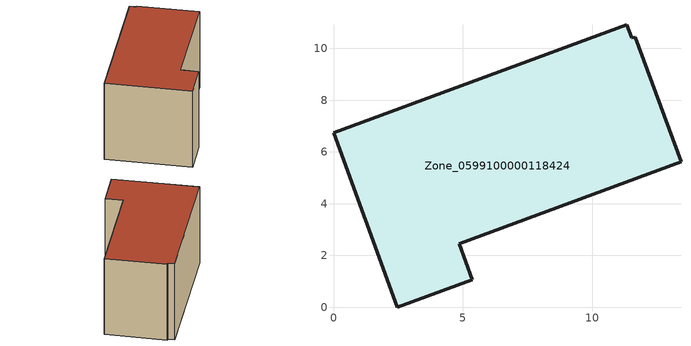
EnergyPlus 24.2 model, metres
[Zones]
Zone_0599100000118424
 floor ground (C_G): 11.52,10.41 11.66,10.43 13.42,5.62 4.85,2.45 5.36,1.07 2.47,0 0,6.75 11.32,10.91 z0
 wall outside (C_F): 2.47,0 5.36,1.07 4.85,2.45 13.42,5.62 11.66,10.43 11.52,10.41 11.32,10.91 0,6.75 2.47,0 z0:7.11
 roof outside (C_R): 11.66,10.43 11.52,10.41 11.32,10.91 0,6.75 2.47,0 5.36,1.07 4.85,2.45 13.42,5.62 z7.11
[BUILDING]
Pand.0599100000118424: North Axis=0; Terrain=City; Loads Convergence Tolerance Value=0.04; Temperature Convergence Tolerance Value=0.4; Solar Distribution=FullExterior; Maximum Number of Warmup Days=25; Minimum Number of Warmup Days=1
[Site:Location]
Rotterdam.The.Hague.AP_ZH_NLD Design_Conditions: Latitude=51.96; Longitude=4.45; Time Zone=1; Elevation=-4.5
[SITE:GROUNDTEMPERATURE:BUILDINGSURFACE]
18, 18, 18, 18, 18, 18, 18, 18, 18, 18, 18, 18
[MATERIAL] Thermal Absorptance=0.9; Solar Absorptance=0.7; Visible Absorptance=0.7
Name | Roughness | Thickness | Conductivity | Density | Specific Heat
G.TC.1975-1991 | MediumSmooth | 0.15 | 0.288461 | 540 | 1210
F.TC.1975-1991 | Rough | 0.3 | 0.230769 | 1920 | 840
R.TC.1975-1991 | MediumRough | 0.2 | 0.153846 | 1500 | 1000
[CONSTRUCTION]
C_G: G.TC.1975-1991
C_F: F.TC.1975-1991
C_R: R.TC.1975-1991
[ZONE]
Zone_0599100000118424: Type=1; Multiplier=1; Ceiling Height=Autocalculate; Volume=Autocalculate; Floor Area=autocalculate; Part of Total Floor Area=Yes
[ZONEINFILTRATION:DESIGNFLOWRATE]
Infil_Zone_0599100000118424: Zone or ZoneList or Space or SpaceList=Zone_0599100000118424; Schedule=AlwaysOn; Design Flow Rate Calculation Method=Flow/Area; Flow Rate per Floor Area=0.003; Constant Term Coefficient=1; Temperature Term Coefficient=0; Velocity Term Coefficient=0; Velocity Squared Term Coefficient=0
[HVACTEMPLATE:ZONE:IDEALLOADSAIRSYSTEM]
Zone_0599100000118424: Maximum Heating Supply Air Temperature=50; Minimum Cooling Supply Air Temperature=13; Maximum Heating Supply Air Humidity Ratio=0.0156; Minimum Cooling Supply Air Humidity Ratio=0.0077; Heating Limit=NoLimit; Cooling Limit=NoLimit; Dehumidification Control Type=ConstantSensibleHeatRatio; Cooling Sensible Heat Ratio=0.7; Dehumidification Setpoint=60; Humidification Control Type=None; Humidification Setpoint=30; Outdoor Air Method=None; Outdoor Air Flow Rate per Person=0.00944; Outdoor Air Flow Rate per Zone Floor Area=0; Outdoor Air Flow Rate per Zone=0; Demand Controlled Ventilation Type=None; Outdoor Air Economizer Type=NoEconomizer; Heat Recovery Type=None; Sensible Heat Recovery Effectiveness=0.7; Latent Heat Recovery Effectiveness=0.65
[ZONECONTROL:THERMOSTAT]
ThermostatControl_Zone_0599100000118424: Zone or ZoneList=Zone_0599100000118424; Control Type Schedule=DualSetpointControlType; Control 1=Thermostat_Zone_0599100000118424; Temperature Difference Between Cutout And Setpoint=0
[THERMOSTATSETPOINT:DUALSETPOINT]
Thermostat_Zone_0599100000118424: Heating Setpoint Temperature Schedule=HeatingSetpoint_Zone_0599100000118424; Cooling Setpoint Temperature Schedule=CoolingSetpoint_Zone_0599100000118424
[SCHEDULE:COMPACT]
HeatingSetpoint_Zone_0599100000118424: Through: 12/31, For: AllDays, Until: 24:00, 21
CoolingSetpoint_Zone_0599100000118424: Through: 12/31, For: AllDays, Until: 24:00, 24
DualSetpointControlType: Through: 12/31, For: AllDays, Until: 24:00, 4
AlwaysOn: Through: 12/31, For: AllDays, Until: 24:00, 1
